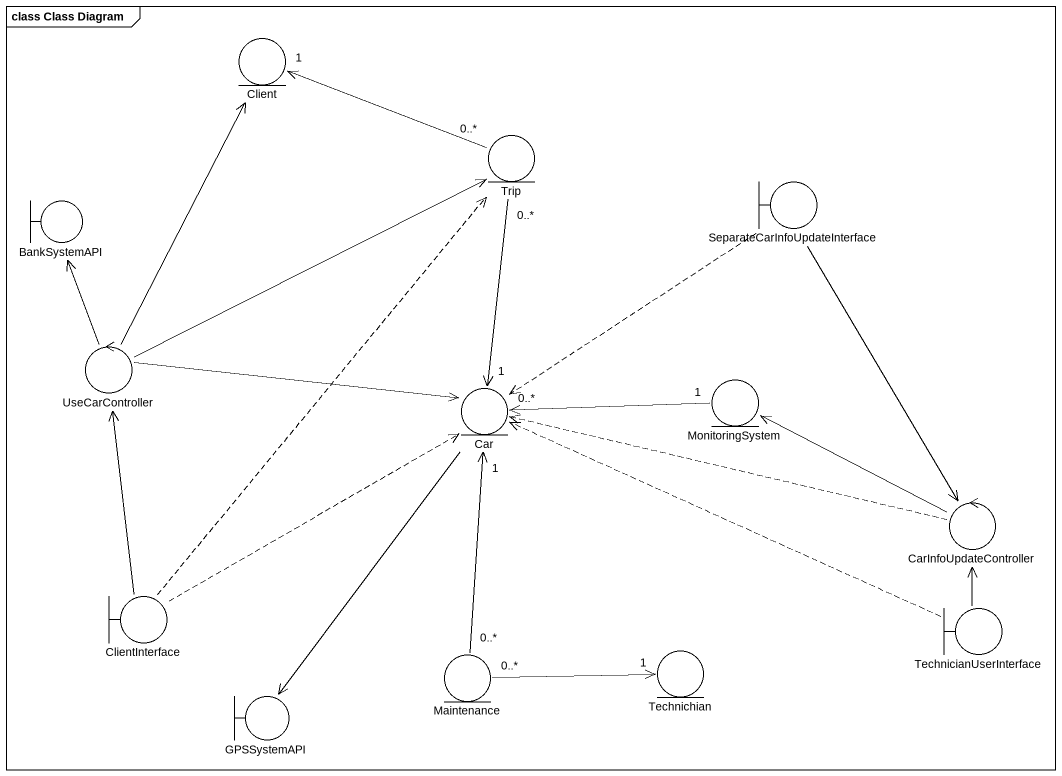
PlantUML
@startuml
mainframe class Class Diagram
entity Client
entity Trip
boundary BankSystemAPI
boundary "SeparateCarInfoUpdateInterface" as SeparateCarInfoUpdateInterfa
control UseCarController
entity Car
entity MonitoringSystem #FFFFFF
control CarInfoUpdateController #FFFFFF
boundary ClientInterface
boundary TechnicianUserInterface #FFFFFF
entity Maintenance
entity Technichian
boundary GPSSystemAPI
Trip "0..*" -left-> "1" Client
Trip "0..*" --> "1" Car
SeparateCarInfoUpdateInterfa ..> Car
SeparateCarInfoUpdateInterfa --> CarInfoUpdateController
UseCarController -up-> Client
UseCarController -right-> Trip
UseCarController -up-> BankSystemAPI
UseCarController -right-> Car
Car --> GPSSystemAPI
MonitoringSystem "1" -left-> "0..*" Car
CarInfoUpdateController .left.> Car
CarInfoUpdateController -left-> MonitoringSystem
ClientInterface .up.> Trip
ClientInterface -up-> UseCarController
ClientInterface .right.> Car
TechnicianUserInterface .left.> Car
TechnicianUserInterface -up-> CarInfoUpdateController
Maintenance "0..*" -up-> "1" Car
Maintenance "0..*" -right-> "1" Technichian
@enduml
